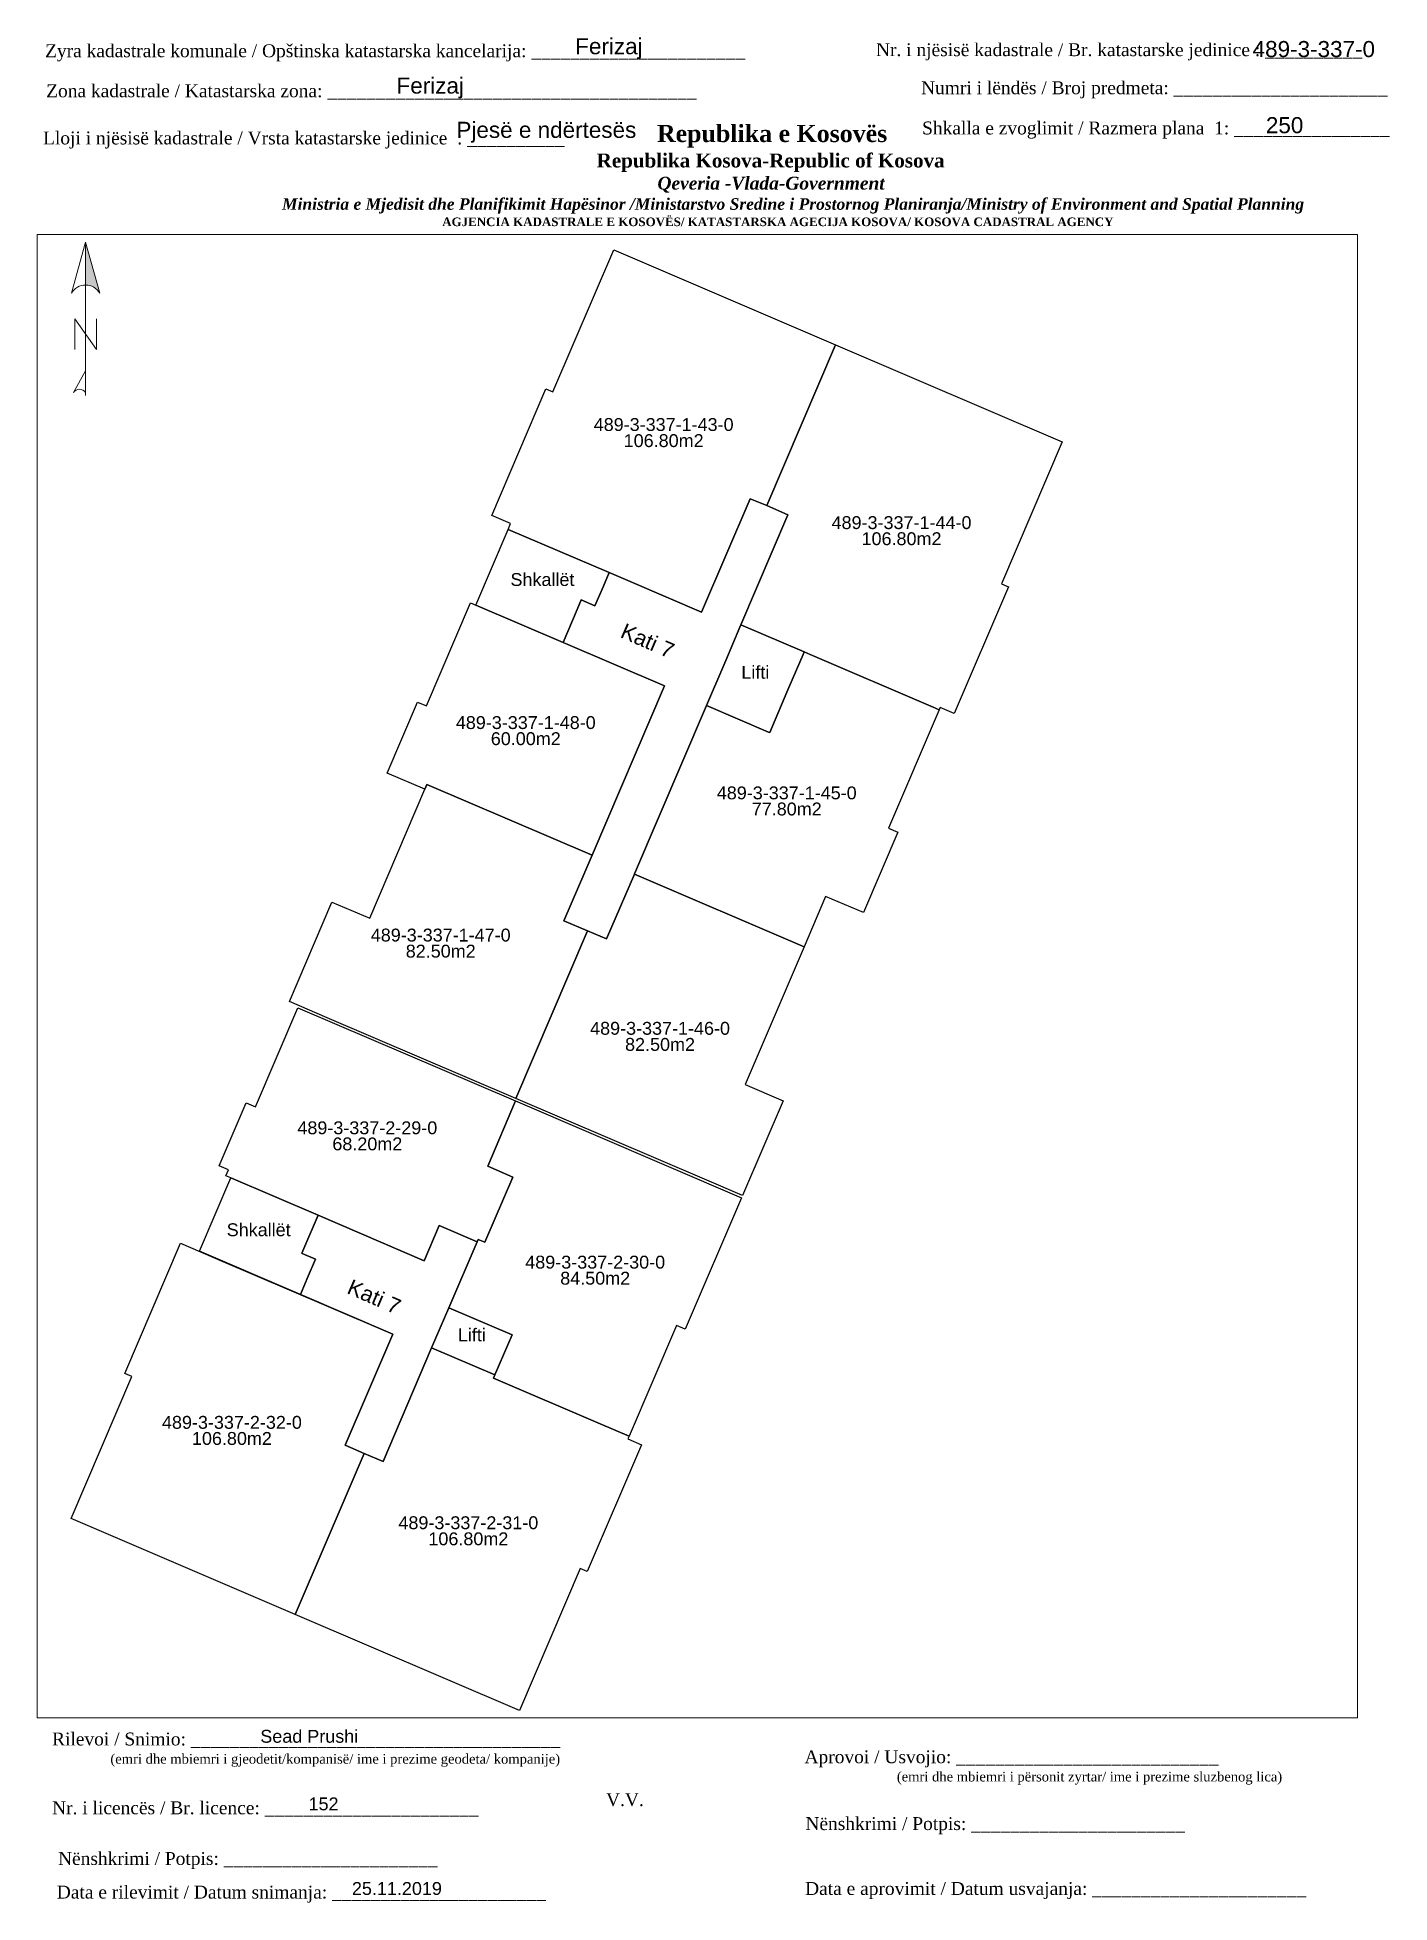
# Paper-space layout '7' of a CAD drawing. Header units: metres, sheet in millimetres. Extents: x 0 to 211, y 2 to 291.
# The model-space entities are those that its viewports show. They can reach past a viewport. Long polylines and large blocks are cut down to what shows.
import ezdxf
from ezdxf.enums import TextEntityAlignment as Align

# ---------------------------------------------------------------- set-up
doc = ezdxf.new("R2010")
doc.units = ezdxf.units.M
doc.layers.get('0').update_dxf_attribs({"lineweight": 0})
for name, color, linetype, lineweight in [('Etazha', 7, 'Continuous', 0), ('Korniza e jashtme', 7, 'Continuous', 0), ('Korniza e jashtme txt', 7, 'Continuous', 0)]:
    doc.layers.add(name, color=color, linetype=linetype, lineweight=lineweight)
for name, color, linetype in [('Kati_7_Unioni_337_Ferizaj', 7, 'Continuous'), ('nr te njesive', 7, 'Continuous'), ('siperfaqet', 7, 'Continuous')]:
    doc.layers.add(name, color=color, linetype=linetype)
doc.styles.get("Standard").update_dxf_attribs({"font": 'arial.ttf'})

# ---------------------------------------------------------------- blocks, each defined once
blk = doc.blocks.new('*U54')
at = {"linetype": 'ByBlock', "lineweight": -2}
blk.add_hatch(color=0, dxfattribs=at).paths.add_polyline_path([(0, 562), (0, 301, -0.269143), (87, 250)])
at = {"color": 0, "linetype": 'ByBlock', "lineweight": -2}
for points in [[(87, 250, 0.580323), (-87, 250), (0, 562), (87, 250), (0, 562), (0, 300)], [(0, -356, 0.5), (-75, -356), (0, -225)]]:
    blk.add_lwpolyline(points, format="xyb", dxfattribs=at)
for points in [[(0, -375), (0, 562)], [(-66, -94), (-66, 94), (66, -94), (66, 94)]]:
    blk.add_lwpolyline(points, dxfattribs=at)

msp = doc.modelspace()

# ---------------------------------------------------------------- linework, layer by layer
at = {"layer": 'Kati_7_Unioni_337_Ferizaj'}
for points in [[(7511884.5711, 4693151.3849), (7511881.896, 4693145.1341), (7511881.2505, 4693145.4049), (7511879.3636, 4693140.9958), (7511876.6745, 4693142.1466), (7511875.7735, 4693142.5322), (7511871.8479, 4693144.2122), (7511871.9463, 4693144.4421), (7511871.7624, 4693144.5208), (7511871.2108, 4693144.7568), (7511873.3159, 4693149.6757), (7511873.5917, 4693149.5577), (7511875.9522, 4693155.0734), (7511884.5711, 4693151.3849)], [(7511893.3739, 4693147.6176), (7511891.0134, 4693142.1019), (7511891.2892, 4693141.9839), (7511889.1841, 4693137.065), (7511888.6325, 4693137.3011), (7511888.5931, 4693137.2091), (7511888.3633, 4693137.3075), (7511883.5827, 4693139.3534), (7511883.3528, 4693139.4518), (7511880.8935, 4693140.5042), (7511882.7214, 4693144.7754), (7511881.896, 4693145.1341), (7511884.5711, 4693151.3849), (7511893.3739, 4693147.6176)], [(7511882.7214, 4693144.7754), (7511880.8935, 4693140.5042), (7511880.8542, 4693140.4123), (7511880.3016, 4693139.121), (7511880.2229, 4693138.9371), (7511879.5541, 4693137.3742), (7511876.7549, 4693130.8334), (7511876.7529, 4693130.8288), (7511875.6729, 4693128.3052), (7511874.9374, 4693128.62), (7511874.0181, 4693129.0134), (7511875.1079, 4693131.56), (7511877.9207, 4693138.1326), (7511873.9813, 4693139.8185), (7511874.5321, 4693141.1056), (7511874.6895, 4693141.4733), (7511875.2227, 4693141.2451), (7511875.5493, 4693142.0082), (7511875.7735, 4693142.5322), (7511876.6745, 4693142.1466), (7511879.3636, 4693140.9958), (7511881.2505, 4693145.4049), (7511881.896, 4693145.1341), (7511882.7214, 4693144.7754)], [(7511875.7735, 4693142.5322), (7511875.5493, 4693142.0082), (7511875.2227, 4693141.2451), (7511874.6895, 4693141.4733), (7511874.5321, 4693141.1056), (7511873.9813, 4693139.8185), (7511870.5889, 4693141.2703), (7511871.8479, 4693144.2122), (7511875.7735, 4693142.5322)], [(7511870.5889, 4693141.2703), (7511873.9813, 4693139.8185), (7511877.9207, 4693138.1326), (7511875.1079, 4693131.56), (7511868.6954, 4693134.3043), (7511868.6166, 4693134.1201), (7511867.1457, 4693134.7496), (7511868.3261, 4693137.5079), (7511868.6709, 4693137.3604), (7511870.3821, 4693141.3588), (7511870.5889, 4693141.2703)], [(7511882.6822, 4693137.8846), (7511882.0133, 4693136.3218), (7511881.9673, 4693136.3414), (7511879.5541, 4693137.3742), (7511880.2229, 4693138.9371), (7511880.3016, 4693139.121), (7511880.8542, 4693140.4123), (7511880.8935, 4693140.5042), (7511883.3528, 4693139.4518), (7511883.3135, 4693139.3598), (7511882.7609, 4693138.0685), (7511882.6822, 4693137.8846)], [(7511883.5827, 4693139.3534), (7511888.3633, 4693137.3075), (7511888.5931, 4693137.2091), (7511886.6259, 4693132.6124), (7511886.9936, 4693132.455), (7511885.6559, 4693129.3292), (7511884.185, 4693129.9587), (7511883.3492, 4693128.0059), (7511876.7529, 4693130.8288), (7511876.7549, 4693130.8334), (7511879.5541, 4693137.3742), (7511881.9673, 4693136.3414), (7511882.0133, 4693136.3218), (7511882.6822, 4693137.8846), (7511882.7609, 4693138.0685), (7511883.3135, 4693139.3598), (7511883.3528, 4693139.4518), (7511883.5827, 4693139.3534)], [(7511875.1079, 4693131.56), (7511874.0181, 4693129.0134), (7511874.9374, 4693128.62), (7511872.1518, 4693122.111), (7511864.82, 4693125.2487), (7511863.3491, 4693125.8782), (7511865.0015, 4693129.7395), (7511866.4725, 4693129.1099), (7511868.6166, 4693134.1201), (7511868.6954, 4693134.3043), (7511875.1079, 4693131.56)], [(7511883.3492, 4693128.0059), (7511881.0574, 4693122.6506), (7511882.5284, 4693122.0211), (7511880.9546, 4693118.3437), (7511879.4836, 4693118.9733), (7511872.1518, 4693122.111), (7511874.9374, 4693128.62), (7511875.6729, 4693128.3052), (7511876.7529, 4693130.8288), (7511883.3492, 4693128.0059)], [(7511872.1376, 4693122.0142), (7511871.0535, 4693119.481), (7511872.0349, 4693119.061), (7511870.9401, 4693116.5282), (7511870.6804, 4693116.6394), (7511870.6411, 4693116.5475), (7511869.1701, 4693117.177), (7511868.5857, 4693115.8114), (7511864.4619, 4693117.5748), (7511861.07, 4693119.0278), (7511860.8861, 4693119.1065), (7511860.9845, 4693119.3363), (7511860.6168, 4693119.4937), (7511861.6673, 4693121.9483), (7511862.035, 4693121.791), (7511863.6796, 4693125.6338), (7511872.1376, 4693122.0142)], [(7511880.9174, 4693118.2568), (7511878.7316, 4693113.1494), (7511878.3915, 4693113.295), (7511876.5523, 4693108.9974), (7511875.4215, 4693109.4813), (7511871.2798, 4693111.2538), (7511871.331, 4693111.3733), (7511871.9998, 4693112.9362), (7511869.5452, 4693113.9867), (7511870.6411, 4693116.5475), (7511870.6804, 4693116.6394), (7511870.9401, 4693116.5282), (7511872.0349, 4693119.061), (7511871.0535, 4693119.481), (7511872.1376, 4693122.0142), (7511880.9174, 4693118.2568)], [(7511864.4619, 4693117.5748), (7511863.9116, 4693116.2889), (7511863.8329, 4693116.105), (7511863.8519, 4693116.0969), (7511864.3661, 4693115.8768), (7511864.0396, 4693115.1138), (7511863.776, 4693114.4978), (7511859.8503, 4693116.1778), (7511861.07, 4693119.0278), (7511864.4619, 4693117.5748)], [(7511864.4619, 4693117.5748), (7511868.5857, 4693115.8114), (7511869.1701, 4693117.177), (7511870.6411, 4693116.5475), (7511869.5452, 4693113.9867), (7511868.8763, 4693112.4238), (7511866.9894, 4693108.0148), (7511866.252, 4693108.3249), (7511865.5185, 4693108.6443), (7511867.3661, 4693112.9614), (7511863.776, 4693114.4978), (7511864.0396, 4693115.1138), (7511864.3661, 4693115.8768), (7511863.8519, 4693116.0969), (7511863.8329, 4693116.105), (7511863.9116, 4693116.2889), (7511864.4619, 4693117.5748)], [(7511860.7697, 4693115.7843), (7511864.6769, 4693114.1122), (7511867.3661, 4693112.9614), (7511865.5185, 4693108.6443), (7511866.252, 4693108.3249), (7511863.5769, 4693102.0741), (7511854.8661, 4693105.802), (7511857.2266, 4693111.3177), (7511856.9508, 4693111.4357), (7511859.1149, 4693116.4925), (7511860.7697, 4693115.7843)], [(7511871.9998, 4693112.9362), (7511871.331, 4693111.3733), (7511868.8763, 4693112.4238), (7511869.5452, 4693113.9867), (7511871.9998, 4693112.9362)], [(7511871.331, 4693111.3733), (7511871.2798, 4693111.2538), (7511875.4215, 4693109.4813), (7511876.5523, 4693108.9974), (7511876.5051, 4693108.8871), (7511877.0291, 4693108.6628), (7511874.924, 4693103.7439), (7511874.6482, 4693103.862), (7511872.2877, 4693098.3462), (7511863.5769, 4693102.0741), (7511866.252, 4693108.3249), (7511866.9894, 4693108.0148), (7511868.8763, 4693112.4238), (7511871.331, 4693111.3733)]]:
    msp.add_lwpolyline(points, close=True, dxfattribs=at)

# ---------------------------------------------------------------- texts
at = {"layer": 'Etazha', "char_height": 0.6, "attachment_point": 1, "rotation": 336.5815982}
for insert in [(7511876.40434, 4693140.58888), (7511865.78148, 4693115.1117)]:
    msp.add_mtext_dynamic_manual_height_columns('Kati 7', width=5.1908266, gutter_width=1, heights=[0], dxfattribs=dict(at, insert=insert))
at = {"layer": 'nr te njesive'}
for s, p in [('489-3-337-1-43-0', (7511877.89095, 4693148.0346)), ('489-3-337-1-44-0', (7511887.1337, 4693144.22495)), ('Shkallët', (7511873.1812, 4693142.01535)), ('Lifti', (7511881.45345, 4693138.413)), ('489-3-337-1-48-0', (7511872.5332, 4693136.4594)), ('489-3-337-1-45-0', (7511882.673, 4693133.72885)), ('489-3-337-1-47-0', (7511869.2285, 4693128.20765)), ('489-3-337-1-46-0', (7511877.7505, 4693124.58625)), ('489-3-337-2-29-0', (7511866.3772, 4693120.7226)), ('Shkallët', (7511862.1561, 4693116.7628)), ('489-3-337-2-30-0', (7511875.2313, 4693115.5058)), ('Lifti', (7511870.43805, 4693112.68)), ('489-3-337-2-32-0', (7511861.1161, 4693109.2833)), ('489-3-337-2-31-0', (7511870.303, 4693105.385))]:
    msp.add_text(s, height=0.5, dxfattribs=at).set_placement(p, align=Align.CENTER)
at = {"layer": 'siperfaqet'}
for s, p in [('106.80m2', (7511877.89095, 4693147.4096)), ('106.80m2', (7511877.89095, 4693147.4096)), ('106.80m2', (7511887.1337, 4693143.59995)), ('106.80m2', (7511887.1337, 4693143.59995)), ('60.00m2', (7511872.5332, 4693135.8344)), ('60.00m2', (7511872.5332, 4693135.8344)), ('77.80m2', (7511882.673, 4693133.10385)), ('77.80m2', (7511882.673, 4693133.10385)), ('82.50m2', (7511869.2285, 4693127.58265)), ('82.50m2', (7511869.2285, 4693127.58265)), ('82.50m2', (7511877.7505, 4693123.96125)), ('82.50m2', (7511877.7505, 4693123.96125)), ('68.20m2', (7511866.3772, 4693120.0976)), ('68.20m2', (7511866.3772, 4693120.0976)), ('84.50m2', (7511875.2313, 4693114.8808)), ('84.50m2', (7511875.2313, 4693114.8808)), ('106.80m2', (7511861.1161, 4693108.6583)), ('106.80m2', (7511861.1161, 4693108.6583)), ('106.80m2', (7511870.303, 4693104.76)), ('106.80m2', (7511870.303, 4693104.76))]:
    msp.add_text(s, height=0.5, dxfattribs=at).set_placement(p, align=Align.CENTER)

psp = doc.layouts.new('7')

# ---------------------------------------------------------------- block references
at = {"xscale": 0.0254, "yscale": 0.0254, "zscale": 0.0254}
psp.add_blockref('*U54', (7.95, 245.33), dxfattribs=at)

# ---------------------------------------------------------------- texts
at = {"layer": 'Korniza e jashtme txt', "attachment_point": 1}
for s, insert, char_height, width in [('{\\fTimes New Roman|b0|i0|c0|p18; Zyra kadastrale komunale / Opštinska katastarska kancelarija: ______________________}', (0.89, 290.36), 2, 114.6874), ('Ferizaj', (84.04, 291.31), 2.5, 19.3474), ('{\\fTimes New Roman|b0|i0|c0|p18;Nr. i njësisë kadastrale / Br. katastarske jedinice : __________}', (130.78, 290.52), 2, 98.5379), ('489-3-337-0', (189.32, 290.87), 2.5, 23.5616), ('{\\fTimes New Roman|b0|i0|c0|p18; Zona kadastrale / Katastarska zona: ______________________________________}', (1.06, 284.14), 2, 101.8807), ('Ferizaj', (56.27, 285.2), 2.5, 40.037), ('{\\fTimes New Roman|b0|i0|c0|p18; Numri i lëndës / Broj predmeta: ______________________}', (137.03, 284.61), 2, 83.344), ('Pjesë e ndërtesës', (65.58, 278.32), 2.5, 35.6159), ('{\\fTimes New Roman|b0|i0|c0|p18; Shkalla e zvoglimit / Razmera plana  1: ________________}', (137.2, 278.36), 2, 98.5379), ('250', (191.38, 279.05), 2.5, 19.3474), ('{\\fTimes New Roman|b0|i0|c0|p18; Lloji i njësisë kadastrale / Vrsta katastarske jedinice  : __________ }', (0.58, 276.81), 2, 108.0893), ('\\pi77.297;{\\fBook Antiqua|b1|i0|c0|p18;\\H1.333x;Republika e Kosovës\\fTimes New Roman|b1|i0|c0|p18;\\P\\pi67.927;\\fBook Antiqua|b1|i0|c0|p18;\\H0.8125x;Republika Kosova-Republic of Kosova\\fTimes New Roman|b1|i0|c0|p18;\\P\\pi77.378;\\fBook Antiqua|b1|i1|c0|p18;\\H0.9233x;Qeveria -Vlada-Government \\P\\pi13.032,l6,t23.033;\\fTimes New Roman|b1|i1|c0|p18;\\H0.9x;Ministria e Mjedisit dhe Planifikimit Hapësinor /Ministarstvo Sredine i Prostornog Planiranja/Ministry of Environment and Spatial Planning\\P\\pi43.931,l0,tz;\\fBook Antiqua|b1|i0|c0|p18;\\H0.7406x;AGJENCIA KADASTRALE E KOSOVËS/ KATASTARSKA AGECIJA KOSOVA/ KOSOVA CADASTRAL AGENCY}', (19.44, 277.84), 2, 191.8237), ('{\\fTimes New Roman|b0|i0|c0|p18; Rilevoi / Snimio: ______________________________________\\P             \\H0.75x;(emri dhe mbiemri i gjeodetit/kompanisë/ ime i prezime geodeta/ kompanije)}', (1.98, 28.1), 2, 114.6874), ('{\\fTimes New Roman|b0|i0|c0|p18; Aprovoi / Usvojio: ___________________________\\P                    \\H0.75x;(emri dhe mbiemri i përsonit zyrtar/ ime i prezime sluzbenog lica)}', (118.92, 25.34), 2, 114.6874), ('{\\fTimes New Roman|b0|i0|c0|p18; Nr. i licencës / Br. licence: ______________________\\P                                }', (1.98, 17.41), 2, 114.6874), ('{\\fTimes New Roman|b0|i0|c0|p18;V.V.                                 }', (88.83, 18.68), 2, 114.6874), ('{\\fTimes New Roman|b0|i0|c0|p18; Nënshkrimi / Potpis: ______________________\\P                                 }', (119.06, 14.96), 2, 114.6874), ('{\\fTimes New Roman|b0|i0|c0|p18; Nënshkrimi / Potpis: ______________________\\P                                 }', (2.9, 9.54), 2, 114.6874), ('{\\fTimes New Roman|b0|i0|c0|p18; Data e rilevimit / Datum snimanja: ______________________\\P                                 }', (2.71, 4.32), 2, 114.6874), ('{\\fTimes New Roman|b0|i0|c0|p18; Data e aprovimit / Datum usvajanja: ______________________\\P                                 }', (119.01, 4.88), 2, 114.6874)]:
    psp.add_mtext(s, dxfattribs=dict(at, insert=insert, char_height=char_height, width=width))
at = {"layer": 'Korniza e jashtme txt', "char_height": 2, "attachment_point": 1}
for s, insert in [('Sead Prushi', (35.1, 28.52)), ('152', (42.6, 18.02)), ('25.11.2019', (49.34, 4.88))]:
    psp.add_mtext_dynamic_manual_height_columns(s, width=35.5, gutter_width=1, heights=[0], dxfattribs=dict(at, insert=insert))

# ---------------------------------------------------------------- viewports
at = {"layer": 'Korniza e jashtme', "view_target_point": (7499131.0952, 4689980.51589), "view_twist_angle": 360}
psp.add_viewport(center=(103.03, 145.6), size=(205.19, 230.402), view_center_point=(12748.10694, 3146.34513), view_height=57.600512, dxfattribs=at)

doc.saveas('drawing.dxf')
